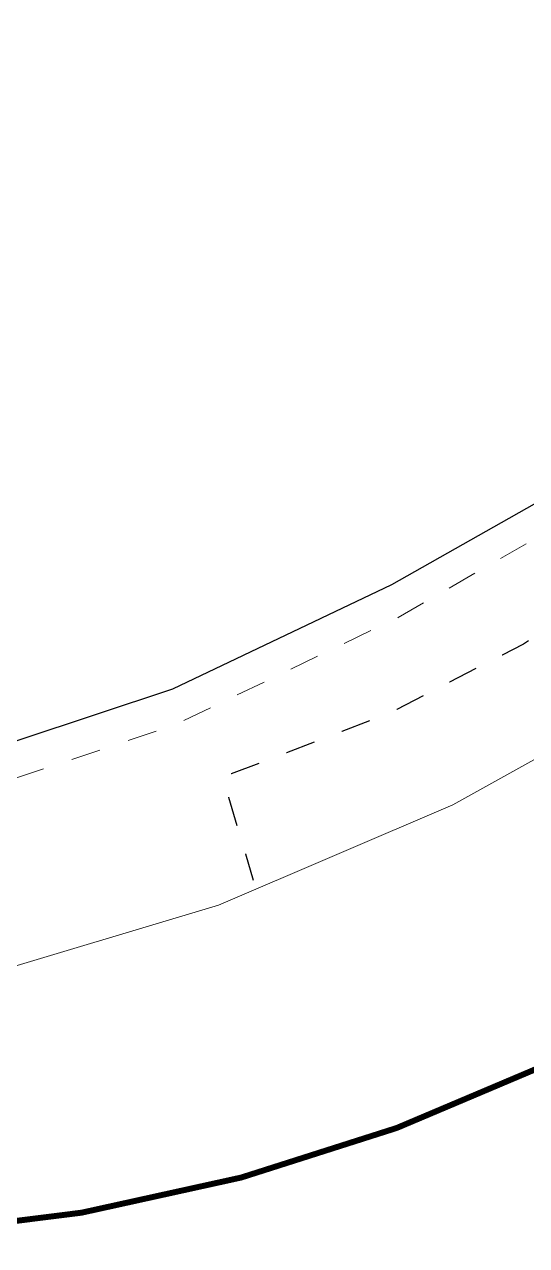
# Model space of a CAD drawing. Extents: x 421500 to 422711, y 436000 to 437000.
# Drawn here: x 421938.56 to 421947.02, y 436550.78 to 436571.36 of the extents above; entities that cross this region are included whole.
import ezdxf

# ---------------------------------------------------------------- set-up
doc = ezdxf.new("R2010")
doc.units = 0
doc.linetypes.add('1004', pattern=[6, 4, -2])
doc.linetypes.add('716709-ExBase$0$BLIP', pattern=[1, 0.5, -0.5])
for name, color, linetype, lineweight in [('716709-ExBase$0$LCCFences (Open)', 4, '716709-ExBase$0$EFENCE', 0), ('716709-ExBase$0$LCCVerges Footpaths and Tracks', 8, '716709-ExBase$0$BLIP', 0), ('716709-ExBase$1$LCCCarriageway Channels', 8, 'Continuous', 0)]:
    doc.layers.add(name, color=color, linetype=linetype, lineweight=lineweight)
for name, color, linetype in [('716709-ExBase$0$XC-LCCVerges', 251, '716709-ExBase$0$BLIP'), ('Lines', 1, 'Continuous'), ('Pr-Edging', 7, 'Continuous'), ('Pr-Kerb', 2, 'Continuous'), ('Pr-KerbEdge', 8, 'Continuous')]:
    doc.layers.add(name, color=color, linetype=linetype)
doc.linetypes.add('716709-ExBase$0$EFENCE', pattern='A,2,-0.4,[1,fenceline,S=1,R=0,X=0,Y=0],-0.4,2', length=4.8)

msp = doc.modelspace()

# ---------------------------------------------------------------- linework, layer by layer
at = {"layer": '716709-ExBase$0$LCCFences (Open)', "flags": 128}
msp.add_lwpolyline([(421888.118, 436573.108), (421896.064, 436568.895), (421905.238, 436564.249), (421913.449, 436560.791), (421917.435, 436559.678), (421921.498, 436558.884), (421925.727, 436558.394), (421929.983, 436558.257), (421933.596, 436558.372), (421937.176, 436558.869), (421941.058, 436560.154), (421944.749, 436561.918), (421947.539, 436563.494), (421950.206, 436565.271), (421951.73, 436566.36), (421953.761, 436567.803), (421957.151, 436569.576), (421960.688, 436571.036), (421965.062, 436572.403), (421969.575, 436573.195), (421973.81, 436573.212), (421978.021, 436572.757), (421984.015, 436571.563), (421988.638, 436569.709), (421992.824, 436568.098), (421997.084, 436567.24), (422001.4, 436566.736), (422006.407, 436566.599), (422009.629, 436566.829), (422012.805, 436567.42), (422016.022, 436568.556), (422019.039, 436570.148), (422023.957, 436573.829)], dxfattribs=at)
msp.add_lwpolyline([(421888.118, 436573.108), (421896.064, 436568.895), (421905.238, 436564.249), (421913.449, 436560.791), (421917.435, 436559.678), (421921.498, 436558.884), (421925.727, 436558.394), (421929.983, 436558.257), (421933.596, 436558.372), (421937.176, 436558.869), (421941.058, 436560.154), (421944.749, 436561.918), (421947.539, 436563.494), (421950.206, 436565.271), (421951.73, 436566.36), (421953.761, 436567.803), (421957.151, 436569.576), (421960.688, 436571.036), (421965.062, 436572.403), (421969.575, 436573.195), (421973.81, 436573.212), (421978.021, 436572.757), (421984.015, 436571.563), (421988.638, 436569.709), (421992.824, 436568.098), (421997.084, 436567.24), (422001.4, 436566.736), (422006.407, 436566.599), (422009.629, 436566.829), (422012.805, 436567.42), (422016.022, 436568.556), (422019.039, 436570.148), (422023.957, 436573.829)], dxfattribs=at)
at = {"layer": '716709-ExBase$0$LCCVerges Footpaths and Tracks', "flags": 128}
for points in [[(421887.81, 436572.802), (421895.659, 436568.37), (421904.532, 436563.891), (421913.21, 436560.238), (421917.114, 436558.993), (421921.118, 436558.122), (421925.214, 436557.643), (421929.336, 436557.528), (421933.249, 436557.66), (421937.123, 436558.224), (421941.09, 436559.551), (421944.859, 436561.365), (421947.678, 436562.989), (421950.364, 436564.823), (421951.906, 436565.917), (421954.296, 436567.361), (421957.671, 436569.224), (421961.24, 436570.678), (421965.295, 436571.752), (421969.448, 436572.341), (421973.657, 436572.534), (421977.858, 436572.212), (421980.757, 436571.625), (421983.588, 436570.763), (421988.318, 436569.212), (421992.626, 436567.905), (421996.873, 436566.925), (422001.192, 436566.34), (422006.362, 436566.163), (422010.646, 436566.102), (422014.999, 436566.665), (422019.253, 436567.746), (422023.953, 436569.579), (422028.491, 436571.783), (422037.468, 436576.625), (422045.334, 436581.584), (422049.782, 436584.718), (422056.809, 436589.315), (422060.703, 436592.131), (422061.807, 436591.214), (422062.302, 436589.867)], [(421887.81, 436572.802), (421895.659, 436568.37), (421904.532, 436563.891), (421913.21, 436560.238), (421917.114, 436558.993), (421921.118, 436558.122), (421925.214, 436557.643), (421929.336, 436557.528), (421933.249, 436557.66), (421937.123, 436558.224), (421941.09, 436559.551), (421944.859, 436561.365), (421947.678, 436562.989), (421950.364, 436564.823), (421951.906, 436565.917), (421954.296, 436567.361), (421957.671, 436569.224), (421961.24, 436570.678), (421965.295, 436571.752), (421969.448, 436572.341), (421973.657, 436572.534), (421977.858, 436572.212), (421980.757, 436571.625), (421983.588, 436570.763), (421988.318, 436569.212), (421992.626, 436567.905), (421996.873, 436566.925), (422001.192, 436566.34), (422006.362, 436566.163), (422010.646, 436566.102), (422014.999, 436566.665), (422019.253, 436567.746), (422023.953, 436569.579), (422028.491, 436571.783), (422037.468, 436576.625), (422045.334, 436581.584), (422049.782, 436584.718), (422056.809, 436589.315), (422060.703, 436592.131), (422061.807, 436591.214), (422062.302, 436589.867)], [(422006.052, 436563.05), (422006.081, 436564.574), (422002.275, 436564.804), (421998.875, 436565.079), (421995.506, 436565.618), (421992.028, 436566.462), (421987.469, 436568.153), (421982.459, 436569.849), (421979.213, 436570.657), (421975.904, 436571.147), (421972.314, 436571.319), (421968.726, 436571.11), (421965.051, 436570.489), (421961.471, 436569.451), (421958.631, 436568.281), (421955.919, 436566.841), (421952.88, 436564.733), (421949.097, 436562.304), (421946.972, 436560.917), (421944.718, 436559.753), (421941.902, 436558.673), (421942.414, 436556.94)]]:
    msp.add_lwpolyline(points, dxfattribs=at)
at = {"layer": '716709-ExBase$0$XC-LCCVerges', "flags": 128}
msp.add_lwpolyline([(422006.052, 436563.05), (422006.081, 436564.574), (422002.275, 436564.804), (421998.875, 436565.079), (421995.506, 436565.618), (421992.028, 436566.462), (421987.469, 436568.153), (421982.459, 436569.849), (421979.213, 436570.657), (421975.904, 436571.147), (421972.314, 436571.319), (421968.726, 436571.11), (421965.051, 436570.489), (421961.471, 436569.451), (421958.631, 436568.281), (421955.919, 436566.841), (421952.88, 436564.733), (421949.097, 436562.304), (421946.972, 436560.917), (421944.718, 436559.753), (421941.902, 436558.673), (421942.414, 436556.94)], dxfattribs=at)
at = {"layer": '716709-ExBase$1$LCCCarriageway Channels', "flags": 128}
msp.add_lwpolyline([(421903.529, 436562.688), (421912.262, 436558.745), (421920.167, 436555.742), (421924.827, 436554.712), (421929.58, 436554.292), (421933.678, 436554.549), (421937.717, 436555.288), (421941.83, 436556.518), (421945.778, 436558.207), (421949.015, 436560.007), (421952.063, 436562.112), (421953.276, 436563.017), (421955.26, 436564.377), (421958.621, 436566.311), (421962.193, 436567.821), (421965.95, 436568.891), (421969.81, 436569.489), (421973.087, 436569.619), (421976.36, 436569.412), (421979.321, 436568.932), (421982.224, 436568.177)], dxfattribs=at)
msp.add_lwpolyline([(421903.529, 436562.688), (421912.262, 436558.745), (421920.167, 436555.742), (421924.827, 436554.712), (421929.58, 436554.292), (421933.678, 436554.549), (421937.717, 436555.288), (421941.83, 436556.518), (421945.778, 436558.207), (421949.015, 436560.007), (421952.063, 436562.112), (421953.276, 436563.017), (421955.26, 436564.377), (421958.621, 436566.311), (421962.193, 436567.821), (421965.95, 436568.891), (421969.81, 436569.489), (421973.087, 436569.619), (421976.36, 436569.412), (421979.321, 436568.932), (421982.224, 436568.177)], dxfattribs=at)
msp.add_lwpolyline([(421903.529, 436562.688), (421912.262, 436558.745), (421920.167, 436555.742), (421924.827, 436554.712), (421929.58, 436554.292), (421933.678, 436554.549), (421937.717, 436555.288), (421941.83, 436556.518), (421945.778, 436558.207), (421949.015, 436560.007), (421952.063, 436562.112), (421953.276, 436563.017), (421955.26, 436564.377), (421958.621, 436566.311), (421962.193, 436567.821), (421965.95, 436568.891), (421969.81, 436569.489), (421973.087, 436569.619), (421976.36, 436569.412), (421979.321, 436568.932), (421982.224, 436568.177)], dxfattribs=at)
at = {"layer": 'Lines', "linetype": '1004', "const_width": 0.1, "flags": 128}
msp.add_lwpolyline([(421928.281, 436551.375), (421931.296, 436551.059, 0.209509), (421954.242, 436558.374, -0.110805), (421964.842, 436564.178, -0.110805)], format="xyb", dxfattribs=at)
at = {"layer": 'Pr-Edging', "flags": 128}
msp.add_lwpolyline([(421992.824, 436568.098), (421988.638, 436569.709), (421984.015, 436571.563), (421978.021, 436572.757), (421973.81, 436573.212), (421969.575, 436573.195), (421965.062, 436572.403), (421960.688, 436571.036), (421957.151, 436569.576), (421953.761, 436567.803), (421951.73, 436566.36), (421950.206, 436565.271), (421947.539, 436563.494), (421944.749, 436561.918), (421941.058, 436560.154), (421937.176, 436558.869), (421933.596, 436558.372), (421929.983, 436558.257), (421925.727, 436558.394), (421922.911, 436558.72), (421922.737, 436557.933)], dxfattribs=at)
at = {"layer": 'Pr-Kerb', "flags": 128}
msp.add_lwpolyline([(421930.439, 436547.619, 0.203894), (421957.017, 436554.303), (421960.452, 436556.907), (421963.491, 436558.548), (421966.486, 436559.627)], format="xyb", dxfattribs=at)
at = {"layer": 'Pr-KerbEdge', "flags": 128}
msp.add_lwpolyline([(421978.906, 436558.656, 0.160531), (421952.238, 436534.598, -0.41347), (421951.592, 436534.42), (421951.463, 436534.493), (421930.203, 436546.551, 0.001641), (421930.088, 436546.615, -0.837538), (421930.394, 436547.499, 0.204085), (421957.092, 436554.204), (421960.52, 436556.802), (421963.543, 436558.434), (421966.52, 436559.507)], format="xyb", dxfattribs=at)

doc.saveas('drawing.dxf')
